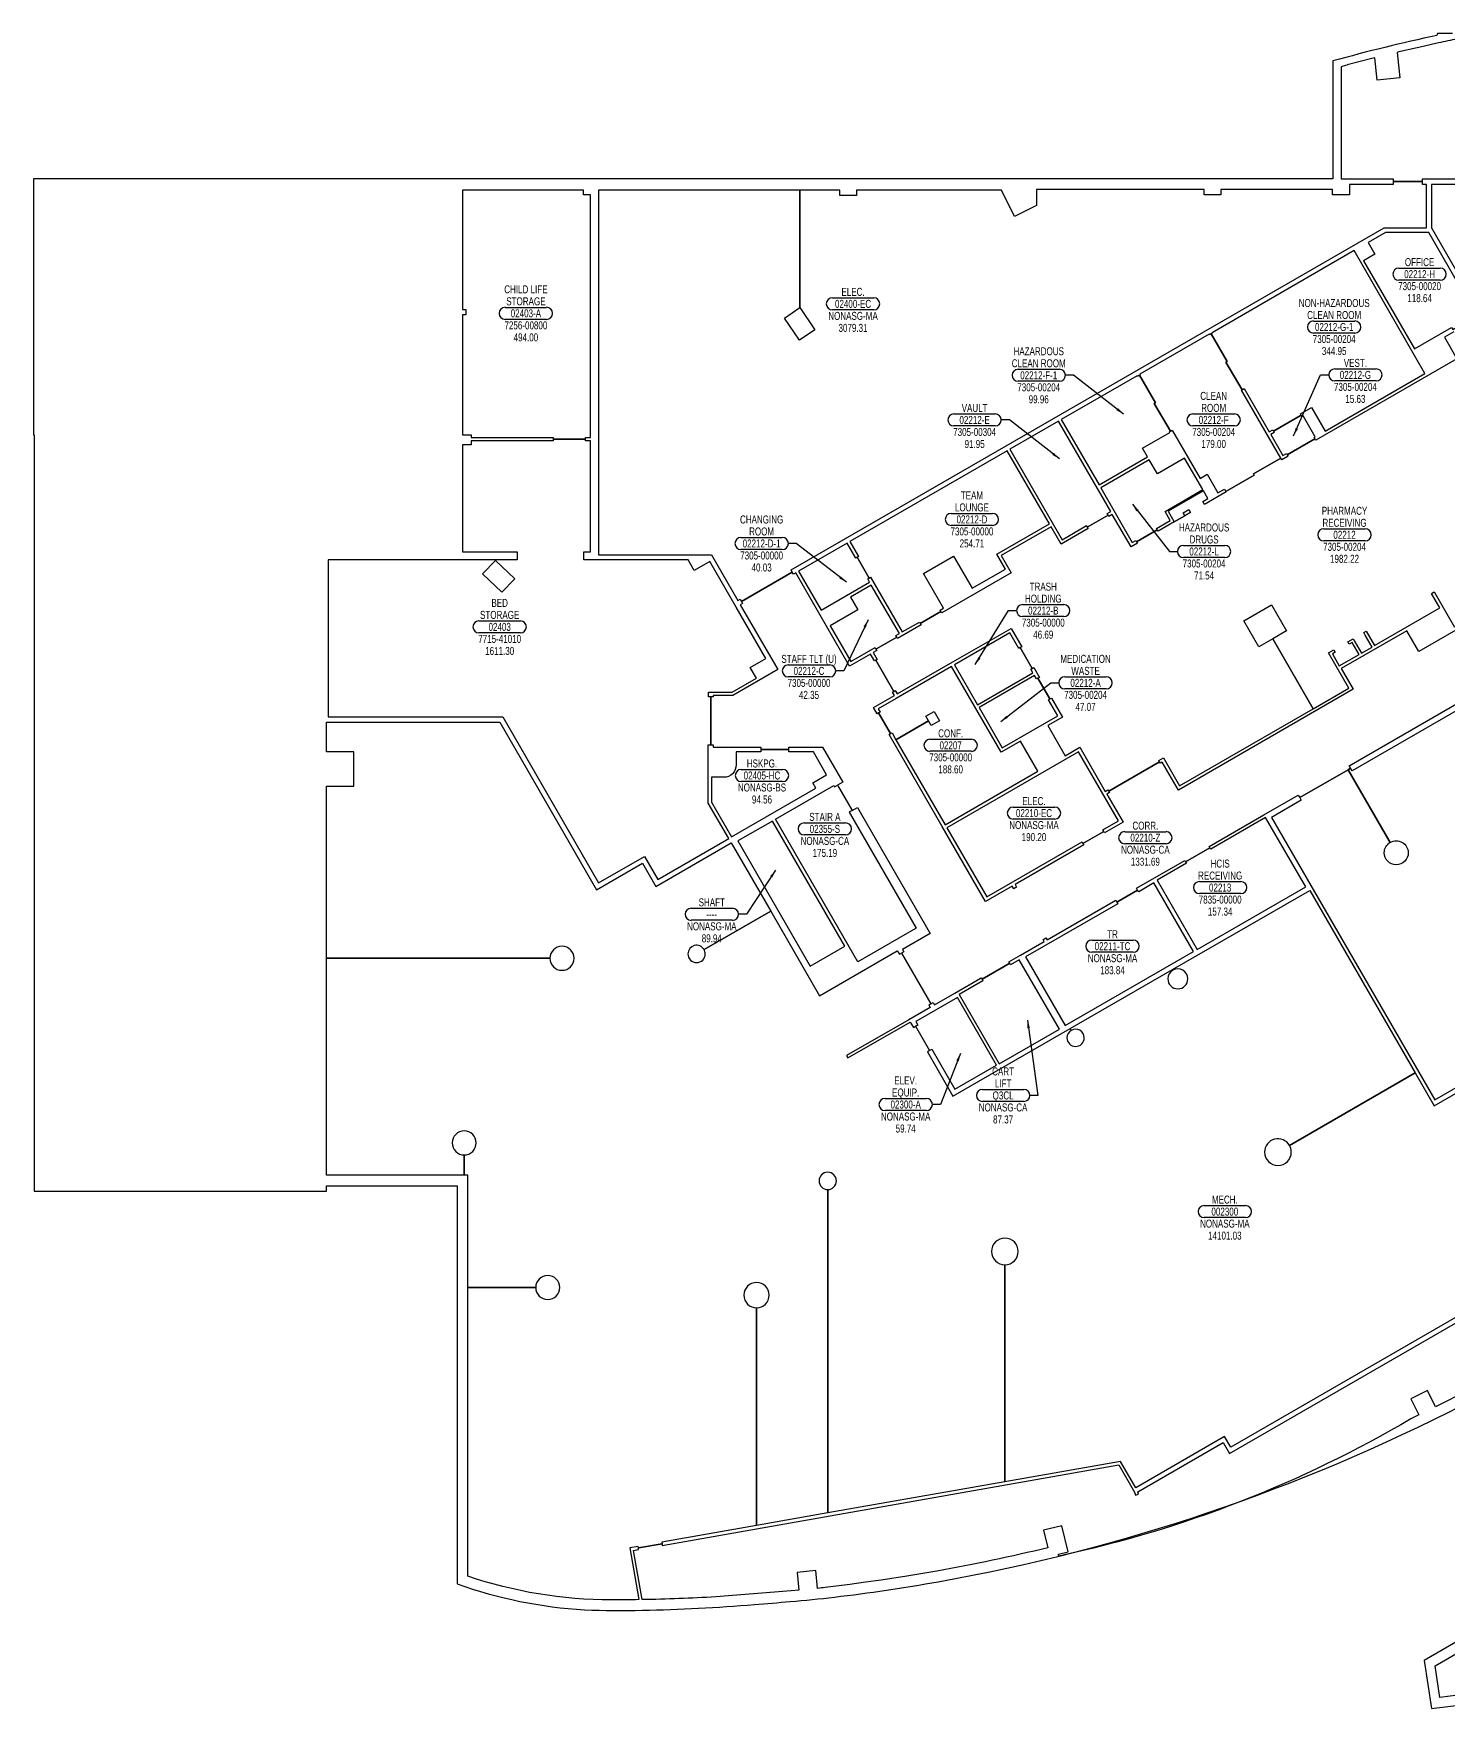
# Model space of a CAD drawing. Extents: x -1958 to 2492, y 4758 to 8997.
# Drawn here: x -1958 to 163, y 4758 to 7270 of the extents above; entities that cross this region are included whole.
import ezdxf
from ezdxf.enums import TextEntityAlignment as Align

# ---------------------------------------------------------------- set-up
doc = ezdxf.new("R2010")
doc.units = 0
doc.header["$LTSCALE"] = 48
doc.header["$MEASUREMENT"] = 0
doc.layers.get('0').update_dxf_attribs({"linetype": 'CONTINUOUS'})
for name, color, linetype in [('AREA', 3, 'CONTINUOUS'), ('AREA2', 1, 'CONTINUOUS'), ('COSTC', 6, 'CONTINUOUS'), ('PLINE', 3, 'CONTINUOUS'), ('PLINE2', 5, 'CONTINUOUS'), ('ROOMNA', 4, 'CONTINUOUS'), ('ROOMNO', 4, 'CONTINUOUS'), ('ROOMOV', 4, 'CONTINUOUS')]:
    doc.layers.add(name, color=color, linetype=linetype)
doc.dimstyles.get("Standard").update_dxf_attribs({"dimtxt": 0.18, "dimasz": 12, "dimexe": 0.18, "dimexo": 0.0625, "dimgap": 0.09, "dimtad": 0, "dimtih": 1, "dimtoh": 1, "dimdec": 4, "dimzin": 0, "dimtxsty": 'STANDARD', "dimcen": 0.09, "dimazin": 3, "dimtfac": 1, "dimtdec": 4, "dimtofl": 0, "dimtmove": 0, "dimatfit": 3, "dimtolj": 1, "dimtzin": 0})

# ---------------------------------------------------------------- blocks, each defined once
blk = doc.blocks.new('ROOM')
at = {"layer": 'ROOMOV'}
for p, q in [((-31, 9), (31, 9)), ((31, -9), (-31, -9))]:
    blk.add_line(p, q, dxfattribs=at)
for centre, start, end in [((-31, 0), 90, 270), ((31, 0), 270, 90)]:
    blk.add_arc(centre, 9.04, start, end, dxfattribs=at)
at = {"width": 0.75, "flags": 1}
for tag, p in [('FLTYPE', (-60, -48)), ('FLFIN', (-60, -36)), ('USER1', (60, -48)), ('ICRA', (60, -36)), ('FLCOND', (-60, -60)), ('WLFIN', (-60, -72)), ('SITE', (-24, -72)), ('UCODE', (24, -72)), ('USER2', (60, -60)), ('USER3', (60, -72)), ('WLCOND', (-60, -96)), ('WLTYPE', (-60, -84)), ('BLDG', (-24, -84)), ('FLR', (-24, -96)), ('UDESC', (24, -84)), ('FCODE', (24, -96)), ('USER4', (60, -84)), ('USER5', (60, -96)), ('CLTYPE', (-60, -120)), ('CLFIN', (-60, -108)), ('COSTCD', (-24, -108)), ('DEPTD', (-24, -120)), ('DIVISION', (24, -120)), ('FDESC', (24, -108)), ('USER6', (60, -108)), ('USER7', (60, -120)), ('CLCOND', (-60, -132)), ('CLHT', (-60, -144)), ('CHDATE', (-24, -144)), ('RDES', (-24, -132)), ('CONTACT', (24, -132)), ('OCCUP', (24, -144)), ('BLOCK', (60, -144)), ('USER8', (60, -132)), ('BASE', (-60, -156)), ('CBACK', (-24, -156)), ('PRCONTACT', (24, -156)), ('BLOCK2', (60, -156))]:
    blk.add_attdef(tag, text='', height=6, dxfattribs=at).set_placement(p, align=Align.MIDDLE_CENTER)
at = {"layer": 'AREA', "width": 0.75}
blk.add_attdef('AREA', text='', height=12, dxfattribs=at).set_placement((0, -36), align=Align.MIDDLE_CENTER)
at = {"layer": 'AREA2', "width": 0.75}
blk.add_attdef('AREA2', text='', height=12, dxfattribs=at).set_placement((0, -36), align=Align.MIDDLE_CENTER)
at = {"layer": 'COSTC', "width": 0.75}
blk.add_attdef('COSTC', text='', height=12, dxfattribs=at).set_placement((0, -18), align=Align.MIDDLE_CENTER)
at = {"layer": 'ROOMNA', "width": 0.75}
for tag, p in [('RMNAA', (0, 54)), ('RMNAB', (0, 36)), ('RMNAC', (0, 18))]:
    blk.add_attdef(tag, text='', height=12, dxfattribs=at).set_placement(p, align=Align.MIDDLE_CENTER)
at = {"layer": 'ROOMNO', "width": 0.75}
blk.add_attdef('RMNU', text='', height=12, dxfattribs=at).set_placement((0, 0), align=Align.MIDDLE_CENTER)

msp = doc.modelspace()

# ---------------------------------------------------------------- linework, layer by layer
at = {"layer": 'PLINE', "color": 1}
for points in [[(168.4, 7269.7), (145.9, 7269.7), (145.2, 7266.9, 0.014315), (-10.6, 7228.6), (-10.6, 7076.8), (-10.9, 7051.8), (-1957.4, 7051.8), (-1958.2, 7051.8), (-1958.2, 7051.8), (-1958.2, 7051.8), (-1958.2, 7051.8), (-1958.2, 7051.8), (-1958.2, 7026.4), (-1958.2, 7026.4), (-1958.2, 6667.8), (-1957.2, 6667.8), (-1957.2, 5533.5), (-1519.2, 5533.5), (-1519.2, 5541.5), (-1323.2, 5541.5), (-1323.2, 4945, 0.071594), (-1132.3, 4906, 0.014721), (-1045.6, 4905.2, 0.015716), (-877.6, 4913.9, -0.000725), (-824, 4918.3, 0.009819), (-757.9, 4925, 0.014013), (-602.1, 4948.1, 0.07495), (187.2, 5214.8)], [(338.6, 4952.7), (126.1, 4830), (137.1, 4758, 0.037309), (780.8, 4886.6)]]:
    msp.add_lwpolyline(points, format="xyb", dxfattribs=at)
at = {"layer": 'PLINE2', "color": 6}
for points in [[(175.7, 7261.5, 0.002562), (147.7, 7255.6), (147.7, 7255.6), (145.3, 7255.1), (118, 7248.9), (115.5, 7248.4), (88.3, 7242), (85.5, 7241.3), (89.6, 7203.3), (55.5, 7199.7), (52, 7233.2), (51.9, 7233.2), (49.5, 7232.6), (10.8, 7222.5), (10.8, 7222.4), (10.8, 7222.4), (8.4, 7221.8), (1.7, 7219.9), (1.7, 7207.6), (1.7, 7207.6), (1.7, 7205.1), (1.7, 7165.1), (1.7, 7162.6), (1.7, 7162.6), (1.7, 7122.6), (1.7, 7120.1), (1.7, 7120.1), (1.6, 7080.1), (1.6, 7077.6), (1.7, 7077.6), (1.7, 7052), (79.8, 7052), (79.8, 7047.8), (123.8, 7047.8), (123.8, 7052), (480.4, 7052)], [(355.1, 5449.3), (-163.6, 5149.8), (-173, 5166.1), (-306.3, 5089.1), (-329.1, 5128.6), (-502.3, 5098.1), (-502.3, 5423.4, 0.414214), (-482.3, 5443.4, 1), (-522.3, 5443.4, 0.414214), (-502.3, 5423.4), (-502.3, 5098.1), (-767.9, 5051.2), (-767.9, 5536.2, 0.414214), (-754.9, 5549.2, 1), (-780.9, 5549.2, 0.414214), (-767.9, 5536.2), (-767.9, 5051.2), (-874.5, 5032.4), (-874.5, 5358.8, 0.414214), (-855.5, 5377.8, 1), (-893.5, 5377.8, 0.414214), (-874.5, 5358.8), (-874.5, 5032.4), (-1016.6, 5007.4), (-1016.2, 5005), (-1051.6, 4998.7), (-1052.1, 5001.1), (-1064.6, 4998.9), (-1051, 4921.2, -0.003707), (-1092.2, 4920.8, -0.08211), (-1307.2, 4956.4), (-1307.2, 5389.2), (-1205.5, 5389.2, 1), (-1169.5, 5389.2, 1), (-1205.5, 5389.2), (-1307.2, 5389.2), (-1307.2, 5557.5), (-1312.7, 5557.5), (-1312.7, 5588.1, 0.414214), (-1294.7, 5606.1, 1), (-1330.7, 5606.1, 0.414214), (-1312.7, 5588.1), (-1312.7, 5557.5), (-1519.2, 5557.5), (-1519.2, 5882.9), (-1184.1, 5882.9, 1), (-1148.1, 5882.9, 1), (-1184.1, 5882.9), (-1519.2, 5882.9), (-1519.2, 6141.1), (-1478.1, 6141.1), (-1478.1, 6192.3), (-1519.2, 6192.3), (-1519.2, 6237.1), (-1259.4, 6237.1), (-1114.2, 5985.7), (-1045.4, 6025.4), (-1025.4, 5990.8), (-912.4, 6055.9), (-853.3, 5953.7), (-953.2, 5896, 0.767327), (-977.4, 5889.5, 1), (-951.4, 5889.5, 0.131652), (-953.2, 5896), (-853.3, 5953.7), (-780.2, 5826.9), (-663.6, 5894.3), (-660.5, 5888.9), (-657.2, 5890.8), (-613.2, 5814.6), (-616.5, 5812.7), (-614.5, 5809.2), (-646.3, 5790.8), (-739.6, 5737), (-737.6, 5733.5), (-644.3, 5787.4), (-639.5, 5779), (-636.2, 5781), (-615.2, 5744.6), (-618.5, 5742.7), (-580.1, 5676.1), (-404.4, 5777.5), (-402.9, 5774.9, 0.267949), (-409.4, 5763.7, 1), (-383.4, 5763.7, 0.57735), (-402.9, 5774.9), (-404.4, 5777.5), (-251.1, 5866), (-250.6, 5865.1, 0.267949), (-258.1, 5852.2, 1), (-228.1, 5852.2, 0.577351), (-250.6, 5865.1), (-251.1, 5866), (-45.3, 5984.8), (112.7, 5711.2), (-75.8, 5602.4, 0.767327), (-113.1, 5592.4, 1), (-73.1, 5592.4, 0.131652), (-75.8, 5602.4), (112.7, 5711.2), (141.2, 5661.7), (574.8, 5912.1)], [(192.6, 5235.5), (143.2, 5210.4), (131.3, 5234.7), (106.2, 5222.3), (118.1, 5198.1), (106.3, 5192.5, -0.080687), (-421.7, 4986.4, 0.064418), (-422.1, 4988.7), (-422.2, 4989.4, 0.16811), (-422.2, 4989.4), (-422.2, 4989.4), (-407.5, 4993.1), (-417.1, 5031.9), (-444.3, 5025.2), (-437.8, 4999, -0.015285), (-604.4, 4964), (-625.3, 4960.4), (-649.5, 4956.4), (-687.8, 4950.4), (-711.4, 4947.2), (-734.7, 4944), (-771.6, 4939.4, 0.998383), (-771.6, 4939.4, -0.001034), (-783.1, 4938.1), (-785.9, 4964.9), (-813.8, 4961.9), (-810.9, 4935.4), (-822.6, 4934.5), (-935.7, 4925.3, -0.009928), (-1046, 4921.2), (-1059, 4995), (-1051.2, 4996.3), (-1051.6, 4998.7), (-1016.2, 5005), (-1015.8, 5002.6), (-331.6, 5123.2), (-308.1, 5082.5), (-306.7, 5077.9), (-302, 5079.3), (-303.1, 5082.9), (-175, 5156.8), (-165.5, 5140.4), (352.4, 5439.2)], [(391.8, 4812.2, -0.013951), (149.7, 4774.7), (142.4, 4822.1), (359, 4947.2)]]:
    msp.add_lwpolyline(points, format="xyb", dxfattribs=at)
for points in [[(-1123.2, 7027.9), (-1133.8, 7027.9), (-1133.8, 7034.9), (-1315.1, 7034.9), (-1315.1, 6855.9), (-1310.1, 6855.9), (-1310.1, 6847.9), (-1315.1, 6847.9), (-1315.1, 6667.9), (-1302.1, 6667.9), (-1302.1, 6663.9), (-1179.1, 6663.9), (-1179.1, 6661.5), (-1131.1, 6661.5), (-1131.1, 6663.9), (-1123.2, 6663.9)], [(66.1, 6978.5), (129.8, 6978.5), (129.8, 7043.5), (123.8, 7043.5), (123.8, 7047.8), (79.8, 7047.8), (79.8, 7043.5), (14.2, 7043.5), (14.2, 7027.9), (-11.1, 7027.9), (-11.1, 7035.9), (-178.5, 7035.9), (-178.5, 7027.9), (-203.8, 7027.9), (-203.8, 7035.9), (-454.8, 7035.9), (-454.8, 7011.7), (-487.9, 6995.5), (-507.2, 7034.9), (-724.6, 7034.9), (-724.6, 7026.9), (-749.8, 7026.9), (-749.8, 7034.9), (-809.5, 7034.9), (-809.5, 6858.7), (-787.2, 6825.5), (-810.4, 6809.9), (-832.7, 6843.1), (-809.5, 6858.7), (-809.5, 7034.9), (-1111.2, 7034.9), (-1111.2, 7030.5), (-1111.2, 6487.8), (-942, 6487.8), (-902.5, 6419.3), (-899, 6421.3), (-897.2, 6418.1), (-821, 6462.1), (-822.8, 6465.3)], [(475.5, 7043.5), (250.7, 7043.5), (310.8, 6939.4), (306.6, 6937), (245.1, 7043.5), (137.1, 7043.5), (137.1, 6978.5), (238.1, 6803.6), (307.3, 6843.6), (309.2, 6840.5), (345.5, 6861.5), (343.7, 6864.6), (347.2, 6866.6), (328.2, 6899.5), (332.4, 6901.9), (351.4, 6869), (520, 6966.4)], [(132.9, 6971.3), (68.1, 6971.3), (42.2, 6956.3), (52.3, 6938.8), (35.3, 6929), (111.7, 6796.8), (167.1, 6828.8), (168.9, 6825.7), (200.1, 6843.7), (198.3, 6846.8), (203.1, 6849.6)], [(21, 6944.1), (-191.9, 6821.1), (-191.5, 6820.3), (-193, 6819.4), (-169.1, 6778.1), (-171, 6777), (-146.9, 6735.2), (-143.5, 6737.2), (-106.1, 6672.4), (-100.9, 6675.4), (-99.7, 6673.3), (-58.1, 6697.3), (-59.3, 6699.4), (-42.8, 6709), (-22.3, 6673.6), (127.3, 6760)], [(-171, 6777), (-169.1, 6778.1), (-193, 6819.4), (-195.7, 6817.9), (-196.2, 6818.7), (-300.1, 6758.7), (-299.6, 6757.9), (-300.4, 6757.4), (-276.5, 6716.1), (-278.4, 6715), (-254.3, 6673.2), (-251.6, 6674.7), (-251.1, 6673.8), (-209.9, 6602.5), (-199.3, 6608.7), (-183.2, 6580.7), (-173, 6586.6), (-171, 6583.1), (-128.8, 6607.5), (-129.9, 6609.5), (-89, 6633.1), (-147.7, 6734.7), (-146.9, 6735.2)], [(-278.4, 6715), (-276.5, 6716.1), (-300.4, 6757.4), (-303.8, 6755.4), (-304.3, 6756.3), (-417.8, 6690.8), (-361.1, 6592.7), (-288.4, 6634.7), (-288.5, 6634.8), (-296, 6647.9), (-255.3, 6671.4), (-255.8, 6672.3), (-254.3, 6673.2)], [(-422, 6688.3), (-494.7, 6646.3), (-416.4, 6510.7), (-380.1, 6531.7), (-378.8, 6529.6), (-347.7, 6547.6), (-348.9, 6549.7), (-343.7, 6552.7)], [(-55.1, 6696.2), (-56.9, 6695.2), (-58.1, 6697.3), (-99.7, 6673.3), (-98.5, 6671.2), (-103.6, 6668.2), (-85.6, 6637), (-80.5, 6640), (-79.2, 6637.9), (-37.7, 6661.9), (-38.9, 6664), (-37.1, 6665)], [(-884, 6319), (-860.7, 6332.4), (-905.1, 6409.4), (-944.7, 6477.9), (-968, 6464.5), (-977.2, 6480.5), (-1111.2, 6480.5), (-1111.2, 6480.5), (-1133.2, 6480.5), (-1133.2, 6492.5), (-1123.2, 6492.5), (-1123.2, 6659), (-1131.1, 6659), (-1131.1, 6661.5), (-1179.1, 6661.5), (-1179.1, 6659), (-1302.1, 6659), (-1302.1, 6653), (-1315.1, 6653), (-1315.1, 6492.5), (-1233.2, 6492.5), (-1233.2, 6480.5), (-1265.8, 6480.5), (-1265.8, 6479.7), (-1237, 6452), (-1256.4, 6431.8), (-1285.2, 6459.5), (-1265.8, 6479.7), (-1265.8, 6480.5), (-1516.6, 6480.5), (-1516.6, 6244.8), (-1255, 6244.8), (-1111.4, 5996.1), (-1042.6, 6035.8), (-1022.6, 6001.2), (-916.2, 6062.6), (-946.8, 6115.6), (-946.8, 6202.9), (-942.9, 6202.9), (-942.9, 6274.9), (-946.6, 6274.9), (-946.6, 6281.8), (-911.3, 6281.8), (-874.7, 6302.9)], [(-499, 6643.9), (-734.5, 6507.9), (-721.6, 6485.5), (-723.7, 6484.3), (-705.7, 6453.1), (-703.6, 6454.3), (-656.2, 6372.3), (-630.5, 6387.2), (-629.2, 6385.1), (-598.1, 6403.1), (-599.3, 6405.2), (-594.1, 6408.2), (-624.1, 6460.1), (-579.1, 6486.1), (-551.3, 6437.9), (-501.5, 6466.6), (-514.4, 6488.8), (-435.7, 6534.3)], [(-205.8, 6585.7), (-233, 6632.8), (-273.8, 6609.3), (-286, 6630.5), (-358.7, 6588.5), (-311.5, 6506.7), (-306.3, 6509.7), (-305.1, 6507.6), (-273.9, 6525.6), (-275.1, 6527.7), (-254.5, 6539.6), (-262.3, 6553)], [(-723.7, 6484.3), (-725.8, 6483.1), (-738.8, 6505.4), (-811.5, 6463.4), (-777.7, 6404.9), (-705, 6446.9), (-707.8, 6451.9), (-705.7, 6453.1)], [(-660.5, 6369.8), (-702.5, 6442.7), (-733.7, 6424.7), (-722.7, 6405.6), (-764.3, 6381.6), (-733.2, 6327.8), (-696.8, 6348.8), (-695.6, 6346.7), (-664.4, 6364.7), (-665.7, 6366.8)], [(-479.2, 6348.8), (-481.3, 6347.6), (-494.9, 6371), (-578, 6323), (-543.5, 6263.2), (-460.3, 6311.2), (-463.3, 6316.4), (-461.2, 6317.6)], [(-452.8, 6163.4), (-478.9, 6208.7), (-508, 6191.9), (-582.2, 6320.6), (-665.4, 6272.6), (-692.3, 6257), (-689.5, 6252.2), (-691.6, 6250.9), (-673.6, 6219.8), (-671.5, 6221), (-665.6, 6210.7), (-616.6, 6239), (-620.6, 6246), (-608.5, 6253), (-600.5, 6239.1), (-612.6, 6232.1), (-616.6, 6239), (-665.6, 6210.7), (-591.9, 6083)], [(-436.9, 6270.6), (-434.8, 6271.8), (-452.8, 6303), (-454.9, 6301.8), (-457.9, 6307), (-541, 6259), (-506.2, 6198.6), (-423, 6246.6)], [(-392.1, 6192.7), (-589.3, 6078.8), (-529.4, 5975), (-386.6, 6057.4), (-385.3, 6055.3), (-354.1, 6073.3), (-355.4, 6075.4), (-332.1, 6088.9)], [(-846.3, 6091.4), (-758.6, 6142), (-757.6, 6140.3), (-753.2, 6142.8), (-731.3, 6104.6), (-735.2, 6102.4), (-735.6, 6102.2), (-635.1, 5928.1), (-722.8, 5877.5)], [(-850.8, 6088.8), (-902.5, 6058.9), (-794.2, 5871.2), (-742.4, 5901.1)], [(-51.5, 5990.1), (-111.5, 6094), (-193.9, 6046.4), (-195.2, 6048.5), (-231.5, 6027.5), (-230.3, 6025.4), (-274.3, 6000), (-214.3, 5896.1)], [(-219.6, 5893), (-279, 5995.9), (-301.8, 5982.7), (-303.4, 5985.3), (-334.5, 5967.3), (-333, 5964.7), (-471.2, 5884.9), (-411.9, 5782)], [(-480.7, 5880.8), (-493.7, 5873.3), (-495, 5875.4), (-536.5, 5851.4), (-535.3, 5849.3), (-570.7, 5828.9), (-510.7, 5724.9), (-420.7, 5776.9)], [(-573.5, 5824.1), (-635.9, 5788.1), (-632.9, 5782.9), (-636.2, 5781), (-615.2, 5744.6), (-611.9, 5746.5), (-577.3, 5686.5), (-514.9, 5722.5)]]:
    msp.add_lwpolyline(points, close=True, dxfattribs=at)
for points in [[(170.7, 6822.5), (156.6, 6814.4), (175.2, 6782), (-36.4, 6659.8), (-37.7, 6661.9), (-79.2, 6637.9), (-78, 6635.8), (-87.4, 6630.4), (-89, 6633.1), (-129.9, 6609.5), (-128.8, 6607.5), (-171, 6583.1), (-170.6, 6582.4), (-203.4, 6563.5), (-205.8, 6567.7), (-198, 6572.2), (-204.7, 6583.7), (-257.5, 6553.2), (-248.4, 6537.5), (-232.6, 6546.6), (-235, 6550.8), (-226.6, 6555.7), (-224.2, 6551.5), (-232.6, 6546.6), (-248.4, 6537.5), (-272.7, 6523.4), (-273.9, 6525.6), (-305.1, 6507.6), (-303.8, 6505.4), (-313.3, 6500), (-341.3, 6548.5), (-346.5, 6545.5), (-347.7, 6547.6), (-378.8, 6529.6), (-377.6, 6527.5), (-418.2, 6504.1), (-433.2, 6530.1), (-507.7, 6487.1), (-492.7, 6461.1), (-596.8, 6400.9), (-598.1, 6403.1), (-629.2, 6385.1), (-628, 6382.9), (-663.2, 6362.6), (-664.4, 6364.7), (-695.6, 6346.7), (-694.4, 6344.6), (-699.6, 6341.6), (-693.6, 6331.2), (-695.7, 6330), (-668.7, 6283.2), (-666.6, 6284.5), (-663.6, 6279.3), (-580.5, 6327.3), (-493.1, 6377.7), (-477.1, 6350), (-479.2, 6348.8), (-461.2, 6317.6), (-459.1, 6318.8), (-450.7, 6304.2), (-452.8, 6303), (-434.8, 6271.8), (-432.7, 6273), (-416.2, 6244.6), (-438.2, 6231.8), (-412.2, 6186.8), (-390.2, 6199.6), (-352, 6133.3), (-347.9, 6135.6), (-346.7, 6133.5), (-270.5, 6177.5), (-271.7, 6179.6), (-264.6, 6183.7), (-240.4, 6141.7), (-40.4, 6257.1), (-100.9, 6361.9), (-121.7, 6349.9), (-144.3, 6389.1), (-102.8, 6413.1), (-80.1, 6373.9), (-100.9, 6361.9), (-40.4, 6257.1), (13.2, 6288.1), (-17.3, 6341), (-9.2, 6345.6), (-7.1, 6341.9), (-11.4, 6339.4), (-1.1, 6321.4), (28.4, 6338.4), (18, 6356.4), (13.7, 6353.9), (11.5, 6357.6), (19.6, 6362.2), (21.7, 6358.5), (21.7, 6358.5), (32.1, 6340.6), (47.9, 6349.7), (37.5, 6367.6), (35.4, 6371.3), (39, 6373.5), (51.5, 6351.8), (149.5, 6408.4), (137, 6430), (141.2, 6432.5), (171.7, 6379.6)], [(280.8, 6437), (117.9, 6342.9), (99.9, 6374.1), (1.9, 6317.5), (19.9, 6286.3), (-242.1, 6135), (-266.4, 6177.1), (-269.3, 6175.4), (-270.5, 6177.5), (-346.7, 6133.5), (-345.5, 6131.4), (-349.5, 6129.1), (-325.3, 6087), (-352.9, 6071.1), (-354.1, 6073.3), (-385.3, 6055.3), (-384.1, 6053.1), (-487.1, 5993.6), (-484.9, 5989.7), (-487, 5988.5), (-489.1, 5987.3), (-491.3, 5991.2), (-531.2, 5968.2), (-596.1, 6080.6), (-675.7, 6218.5), (-673.6, 6219.8), (-691.6, 6250.9), (-693.7, 6249.7), (-699, 6258.8), (-667.8, 6276.8), (-670.8, 6282), (-668.7, 6283.2), (-695.7, 6330), (-697.8, 6328.8), (-703.8, 6339.2), (-735, 6321.2), (-815.7, 6461), (-819.2, 6459), (-821, 6462.1), (-897.2, 6418.1), (-895.4, 6415), (-898.9, 6413), (-842.7, 6315.8), (-910, 6276.9), (-939.3, 6276.9), (-939.3, 6274.9), (-942.9, 6274.9), (-942.9, 6202.9), (-939.6, 6202.9), (-939.6, 6199.6), (-868.3, 6199.6), (-868.3, 6196), (-826.3, 6196), (-826.3, 6199.6), (-775.7, 6199.6), (-745.4, 6147.3), (-748.9, 6145.3), (-748.9, 6145.3), (-753.2, 6142.8), (-731.2, 6104.7), (-726.9, 6107.2), (-723.4, 6109.2), (-717.4, 6098.8), (-614.3, 5920.2), (-655.9, 5896.2), (-653.9, 5892.7), (-657.2, 5890.8), (-613.2, 5814.6), (-609.9, 5816.5), (-607.9, 5813), (-577.4, 5830.7), (-537.7, 5853.5), (-536.5, 5851.4), (-495, 5875.4), (-496.2, 5877.5), (-479, 5887.5), (-443.3, 5908), (-445.1, 5911.1), (-443, 5912.3), (-443, 5912.3), (-440.9, 5913.5), (-439.1, 5910.5), (-336.1, 5970), (-334.5, 5967.3), (-303.4, 5985.3), (-304.9, 5988), (-232.7, 6029.6), (-231.5, 6027.5), (-195.2, 6048.5), (-196.4, 6050.6), (-114, 6098.2), (-62.6, 6127.8), (-60.4, 6123.9), (12.3, 6165.8), (15.9, 6167.9), (13.6, 6171.8), (232.5, 6298.2)]]:
    msp.add_lwpolyline(points, dxfattribs=at)
for points in [[(392.9, 6133), (339.9, 6102.4), (232.8, 6287.9), (18.1, 6163.9), (15.9, 6167.9), (12.3, 6165.8), (75.2, 6056.7, -0.57735), (102.2, 6041.2, -1), (66.2, 6041.2, -0.267949), (75.2, 6056.7), (12.3, 6165.8), (-60.4, 6123.9), (-58.1, 6119.9), (-102.8, 6094.1), (141.8, 5670.5), (259.1, 5738.2), (244.2, 5764, -0.57735), (214.2, 5781.4, -1), (254.2, 5781.4, -0.267949), (244.2, 5764), (259.1, 5738.2), (530.4, 5894.8)], [(-789.4, 6192.4), (-826.3, 6192.4), (-826.3, 6196), (-868.3, 6196), (-868.3, 6192.4), (-905.2, 6192.4), (-905.2, 6173, -0.428572), (-923.5, 6154.4), (-941.9, 6154.4), (-941.9, 6116.9), (-912, 6065), (-785.7, 6137.9), (-790.3, 6145.9), (-769.5, 6157.9)]]:
    msp.add_lwpolyline(points, format="xyb", close=True, dxfattribs=at)

# ---------------------------------------------------------------- block references
at = {"layer": 'ROOMNO'}
ref = msp.add_blockref('ROOM', (119.2, 6908.9), dxfattribs=at)
ref.add_attrib('RMNU', '02212-H', dxfattribs={"height": 12, "width": 0.75}).set_placement((119.2, 6908.9), align=Align.MIDDLE_CENTER)
ref.add_attrib('RMNAC', 'OFFICE', dxfattribs={"layer": 'ROOMNA', "height": 12, "width": 0.75}).set_placement((119.2, 6926.9), align=Align.MIDDLE_CENTER)
ref.add_attrib('COSTC', '7305-00020', dxfattribs={"layer": 'COSTC', "height": 12, "width": 0.75}).set_placement((119.2, 6890.9), align=Align.MIDDLE_CENTER)
ref.add_attrib('AREA2', '118.64', dxfattribs={"layer": 'AREA2', "height": 12, "width": 0.75}).set_placement((119.2, 6872.9), align=Align.MIDDLE_CENTER)
ref = msp.add_blockref('ROOM', (-1220.2, 6850.1), dxfattribs=at)
ref.add_attrib('RMNU', '02403-A', dxfattribs={"height": 12, "width": 0.75}).set_placement((-1220.2, 6850.1), align=Align.MIDDLE_CENTER)
ref.add_attrib('RMNAB', 'CHILD LIFE', dxfattribs={"layer": 'ROOMNA', "height": 12, "width": 0.75}).set_placement((-1220.2, 6886.1), align=Align.MIDDLE_CENTER)
ref.add_attrib('RMNAC', 'STORAGE', dxfattribs={"layer": 'ROOMNA', "height": 12, "width": 0.75}).set_placement((-1220.2, 6868.1), align=Align.MIDDLE_CENTER)
ref.add_attrib('COSTC', '7256-00800', dxfattribs={"layer": 'COSTC', "height": 12, "width": 0.75}).set_placement((-1220.2, 6832.1), align=Align.MIDDLE_CENTER)
ref.add_attrib('AREA2', '494.00', dxfattribs={"layer": 'AREA2', "height": 12, "width": 0.75}).set_placement((-1220.2, 6814.1), align=Align.MIDDLE_CENTER)
ref = msp.add_blockref('ROOM', (-729.9, 6864.3), dxfattribs=at)
ref.add_attrib('RMNU', '02400-EC', dxfattribs={"height": 12, "width": 0.75}).set_placement((-729.9, 6864.3), align=Align.MIDDLE_CENTER)
ref.add_attrib('RMNAC', 'ELEC.', dxfattribs={"layer": 'ROOMNA', "height": 12, "width": 0.75}).set_placement((-729.9, 6882.3), align=Align.MIDDLE_CENTER)
ref.add_attrib('COSTC', 'NONASG-MA', dxfattribs={"layer": 'COSTC', "height": 12, "width": 0.75}).set_placement((-729.9, 6846.3), align=Align.MIDDLE_CENTER)
ref.add_attrib('AREA2', '3079.31', dxfattribs={"layer": 'AREA2', "height": 12, "width": 0.75}).set_placement((-729.9, 6828.3), align=Align.MIDDLE_CENTER)
ref = msp.add_blockref('ROOM', (-8.8, 6829.6), dxfattribs=at)
ref.add_attrib('RMNU', '02212-G-1', dxfattribs={"height": 12, "width": 0.75}).set_placement((-8.8, 6829.6), align=Align.MIDDLE_CENTER)
ref.add_attrib('RMNAB', 'NON-HAZARDOUS', dxfattribs={"layer": 'ROOMNA', "height": 12, "width": 0.75}).set_placement((-8.8, 6865.6), align=Align.MIDDLE_CENTER)
ref.add_attrib('RMNAC', 'CLEAN ROOM', dxfattribs={"layer": 'ROOMNA', "height": 12, "width": 0.75}).set_placement((-8.8, 6847.6), align=Align.MIDDLE_CENTER)
ref.add_attrib('COSTC', '7305-00204', dxfattribs={"layer": 'COSTC', "height": 12, "width": 0.75}).set_placement((-8.8, 6811.6), align=Align.MIDDLE_CENTER)
ref.add_attrib('AREA2', '344.95', dxfattribs={"layer": 'AREA2', "height": 12, "width": 0.75}).set_placement((-8.8, 6793.6), align=Align.MIDDLE_CENTER)
ref = msp.add_blockref('ROOM', (-451.6, 6757.2), dxfattribs=at)
ref.add_attrib('RMNU', '02212-F-1', dxfattribs={"height": 12, "width": 0.75}).set_placement((-451.6, 6757.2), align=Align.MIDDLE_CENTER)
ref.add_attrib('RMNAB', 'HAZARDOUS', dxfattribs={"layer": 'ROOMNA', "height": 12, "width": 0.75}).set_placement((-451.6, 6793.2), align=Align.MIDDLE_CENTER)
ref.add_attrib('RMNAC', 'CLEAN ROOM', dxfattribs={"layer": 'ROOMNA', "height": 12, "width": 0.75}).set_placement((-451.6, 6775.2), align=Align.MIDDLE_CENTER)
ref.add_attrib('COSTC', '7305-00204', dxfattribs={"layer": 'COSTC', "height": 12, "width": 0.75}).set_placement((-451.6, 6739.2), align=Align.MIDDLE_CENTER)
ref.add_attrib('AREA2', '99.96', dxfattribs={"layer": 'AREA2', "height": 12, "width": 0.75}).set_placement((-451.6, 6721.2), align=Align.MIDDLE_CENTER)
ref = msp.add_blockref('ROOM', (23, 6757.8), dxfattribs=at)
ref.add_attrib('RMNU', '02212-G', dxfattribs={"height": 12, "width": 0.75}).set_placement((23, 6757.8), align=Align.MIDDLE_CENTER)
ref.add_attrib('RMNAC', 'VEST.', dxfattribs={"layer": 'ROOMNA', "height": 12, "width": 0.75}).set_placement((23, 6775.8), align=Align.MIDDLE_CENTER)
ref.add_attrib('COSTC', '7305-00204', dxfattribs={"layer": 'COSTC', "height": 12, "width": 0.75}).set_placement((23, 6739.8), align=Align.MIDDLE_CENTER)
ref.add_attrib('AREA2', '15.63', dxfattribs={"layer": 'AREA2', "height": 12, "width": 0.75}).set_placement((23, 6721.8), align=Align.MIDDLE_CENTER)
ref = msp.add_blockref('ROOM', (-189.4, 6690.3), dxfattribs=at)
ref.add_attrib('RMNU', '02212-F', dxfattribs={"height": 12, "width": 0.75}).set_placement((-189.4, 6690.3), align=Align.MIDDLE_CENTER)
ref.add_attrib('RMNAB', 'CLEAN', dxfattribs={"layer": 'ROOMNA', "height": 12, "width": 0.75}).set_placement((-189.4, 6726.3), align=Align.MIDDLE_CENTER)
ref.add_attrib('RMNAC', 'ROOM', dxfattribs={"layer": 'ROOMNA', "height": 12, "width": 0.75}).set_placement((-189.4, 6708.3), align=Align.MIDDLE_CENTER)
ref.add_attrib('COSTC', '7305-00204', dxfattribs={"layer": 'COSTC', "height": 12, "width": 0.75}).set_placement((-189.4, 6672.3), align=Align.MIDDLE_CENTER)
ref.add_attrib('AREA2', '179.00', dxfattribs={"layer": 'AREA2', "height": 12, "width": 0.75}).set_placement((-189.4, 6654.3), align=Align.MIDDLE_CENTER)
ref = msp.add_blockref('ROOM', (-547.7, 6690.2), dxfattribs=at)
ref.add_attrib('RMNU', '02212-E', dxfattribs={"height": 12, "width": 0.75}).set_placement((-547.7, 6690.2), align=Align.MIDDLE_CENTER)
ref.add_attrib('RMNAC', 'VAULT', dxfattribs={"layer": 'ROOMNA', "height": 12, "width": 0.75}).set_placement((-547.7, 6708.2), align=Align.MIDDLE_CENTER)
ref.add_attrib('COSTC', '7305-00304', dxfattribs={"layer": 'COSTC', "height": 12, "width": 0.75}).set_placement((-547.7, 6672.2), align=Align.MIDDLE_CENTER)
ref.add_attrib('AREA2', '91.95', dxfattribs={"layer": 'AREA2', "height": 12, "width": 0.75}).set_placement((-547.7, 6654.2), align=Align.MIDDLE_CENTER)
ref = msp.add_blockref('ROOM', (-551.7, 6541.1), dxfattribs=at)
ref.add_attrib('RMNU', '02212-D', dxfattribs={"height": 12, "width": 0.75}).set_placement((-551.7, 6541.1), align=Align.MIDDLE_CENTER)
ref.add_attrib('RMNAB', 'TEAM', dxfattribs={"layer": 'ROOMNA', "height": 12, "width": 0.75}).set_placement((-551.7, 6577.1), align=Align.MIDDLE_CENTER)
ref.add_attrib('RMNAC', 'LOUNGE', dxfattribs={"layer": 'ROOMNA', "height": 12, "width": 0.75}).set_placement((-551.7, 6559.1), align=Align.MIDDLE_CENTER)
ref.add_attrib('COSTC', '7305-00000', dxfattribs={"layer": 'COSTC', "height": 12, "width": 0.75}).set_placement((-551.7, 6523.1), align=Align.MIDDLE_CENTER)
ref.add_attrib('AREA2', '254.71', dxfattribs={"layer": 'AREA2', "height": 12, "width": 0.75}).set_placement((-551.7, 6505.1), align=Align.MIDDLE_CENTER)
ref = msp.add_blockref('ROOM', (6.7, 6518), dxfattribs=at)
ref.add_attrib('RMNU', '02212', dxfattribs={"height": 12, "width": 0.75}).set_placement((6.7, 6518), align=Align.MIDDLE_CENTER)
ref.add_attrib('RMNAB', 'PHARMACY', dxfattribs={"layer": 'ROOMNA', "height": 12, "width": 0.75}).set_placement((6.7, 6554), align=Align.MIDDLE_CENTER)
ref.add_attrib('RMNAC', 'RECEIVING', dxfattribs={"layer": 'ROOMNA', "height": 12, "width": 0.75}).set_placement((6.7, 6536), align=Align.MIDDLE_CENTER)
ref.add_attrib('COSTC', '7305-00204', dxfattribs={"layer": 'COSTC', "height": 12, "width": 0.75}).set_placement((6.7, 6500), align=Align.MIDDLE_CENTER)
ref.add_attrib('AREA2', '1982.22', dxfattribs={"layer": 'AREA2', "height": 12, "width": 0.75}).set_placement((6.7, 6482), align=Align.MIDDLE_CENTER)
ref = msp.add_blockref('ROOM', (-866.9, 6505), dxfattribs=at)
ref.add_attrib('RMNU', '02212-D-1', dxfattribs={"height": 12, "width": 0.75}).set_placement((-866.9, 6505), align=Align.MIDDLE_CENTER)
ref.add_attrib('RMNAB', 'CHANGING', dxfattribs={"layer": 'ROOMNA', "height": 12, "width": 0.75}).set_placement((-866.9, 6541), align=Align.MIDDLE_CENTER)
ref.add_attrib('RMNAC', 'ROOM', dxfattribs={"layer": 'ROOMNA', "height": 12, "width": 0.75}).set_placement((-866.9, 6523), align=Align.MIDDLE_CENTER)
ref.add_attrib('COSTC', '7305-00000', dxfattribs={"layer": 'COSTC', "height": 12, "width": 0.75}).set_placement((-866.9, 6487), align=Align.MIDDLE_CENTER)
ref.add_attrib('AREA2', '40.03', dxfattribs={"layer": 'AREA2', "height": 12, "width": 0.75}).set_placement((-866.9, 6469), align=Align.MIDDLE_CENTER)
ref = msp.add_blockref('ROOM', (-203.8, 6493), dxfattribs=at)
ref.add_attrib('RMNU', '02212-L', dxfattribs={"height": 12, "width": 0.75}).set_placement((-203.8, 6493), align=Align.MIDDLE_CENTER)
ref.add_attrib('RMNAB', 'HAZARDOUS', dxfattribs={"layer": 'ROOMNA', "height": 12, "width": 0.75}).set_placement((-203.8, 6529), align=Align.MIDDLE_CENTER)
ref.add_attrib('RMNAC', 'DRUGS', dxfattribs={"layer": 'ROOMNA', "height": 12, "width": 0.75}).set_placement((-203.8, 6511), align=Align.MIDDLE_CENTER)
ref.add_attrib('COSTC', '7305-00204', dxfattribs={"layer": 'COSTC', "height": 12, "width": 0.75}).set_placement((-203.8, 6475), align=Align.MIDDLE_CENTER)
ref.add_attrib('AREA2', '71.54', dxfattribs={"layer": 'AREA2', "height": 12, "width": 0.75}).set_placement((-203.8, 6457), align=Align.MIDDLE_CENTER)
ref = msp.add_blockref('ROOM', (-444.8, 6404.3), dxfattribs=at)
ref.add_attrib('RMNU', '02212-B', dxfattribs={"height": 12, "width": 0.75}).set_placement((-444.8, 6404.3), align=Align.MIDDLE_CENTER)
ref.add_attrib('RMNAB', 'TRASH', dxfattribs={"layer": 'ROOMNA', "height": 12, "width": 0.75}).set_placement((-444.8, 6440.3), align=Align.MIDDLE_CENTER)
ref.add_attrib('RMNAC', 'HOLDING', dxfattribs={"layer": 'ROOMNA', "height": 12, "width": 0.75}).set_placement((-444.8, 6422.3), align=Align.MIDDLE_CENTER)
ref.add_attrib('COSTC', '7305-00000', dxfattribs={"layer": 'COSTC', "height": 12, "width": 0.75}).set_placement((-444.8, 6386.3), align=Align.MIDDLE_CENTER)
ref.add_attrib('AREA2', '46.69', dxfattribs={"layer": 'AREA2', "height": 12, "width": 0.75}).set_placement((-444.8, 6368.3), align=Align.MIDDLE_CENTER)
ref = msp.add_blockref('ROOM', (-1259.5, 6379.9), dxfattribs=at)
ref.add_attrib('RMNU', '02403', dxfattribs={"height": 12, "width": 0.75}).set_placement((-1259.5, 6379.9), align=Align.MIDDLE_CENTER)
ref.add_attrib('RMNAB', 'BED', dxfattribs={"layer": 'ROOMNA', "height": 12, "width": 0.75}).set_placement((-1259.5, 6415.9), align=Align.MIDDLE_CENTER)
ref.add_attrib('RMNAC', 'STORAGE', dxfattribs={"layer": 'ROOMNA', "height": 12, "width": 0.75}).set_placement((-1259.5, 6397.9), align=Align.MIDDLE_CENTER)
ref.add_attrib('COSTC', '7715-41010', dxfattribs={"layer": 'COSTC', "height": 12, "width": 0.75}).set_placement((-1259.5, 6361.9), align=Align.MIDDLE_CENTER)
ref.add_attrib('AREA2', '1611.30', dxfattribs={"layer": 'AREA2', "height": 12, "width": 0.75}).set_placement((-1259.5, 6343.9), align=Align.MIDDLE_CENTER)
ref = msp.add_blockref('ROOM', (-795.9, 6313.9), dxfattribs=at)
ref.add_attrib('RMNU', '02212-C', dxfattribs={"height": 12, "width": 0.75}).set_placement((-795.9, 6313.9), align=Align.MIDDLE_CENTER)
ref.add_attrib('RMNAC', 'STAFF TLT (U)', dxfattribs={"layer": 'ROOMNA', "height": 12, "width": 0.75}).set_placement((-795.9, 6331.9), align=Align.MIDDLE_CENTER)
ref.add_attrib('COSTC', '7305-00000', dxfattribs={"layer": 'COSTC', "height": 12, "width": 0.75}).set_placement((-795.9, 6295.9), align=Align.MIDDLE_CENTER)
ref.add_attrib('AREA2', '42.35', dxfattribs={"layer": 'AREA2', "height": 12, "width": 0.75}).set_placement((-795.9, 6277.9), align=Align.MIDDLE_CENTER)
ref = msp.add_blockref('ROOM', (-381.4, 6296), dxfattribs=at)
ref.add_attrib('RMNU', '02212-A', dxfattribs={"height": 12, "width": 0.75}).set_placement((-381.4, 6296), align=Align.MIDDLE_CENTER)
ref.add_attrib('RMNAB', 'MEDICATION', dxfattribs={"layer": 'ROOMNA', "height": 12, "width": 0.75}).set_placement((-381.4, 6332), align=Align.MIDDLE_CENTER)
ref.add_attrib('RMNAC', 'WASTE', dxfattribs={"layer": 'ROOMNA', "height": 12, "width": 0.75}).set_placement((-381.4, 6314), align=Align.MIDDLE_CENTER)
ref.add_attrib('COSTC', '7305-00204', dxfattribs={"layer": 'COSTC', "height": 12, "width": 0.75}).set_placement((-381.4, 6278), align=Align.MIDDLE_CENTER)
ref.add_attrib('AREA2', '47.07', dxfattribs={"layer": 'AREA2', "height": 12, "width": 0.75}).set_placement((-381.4, 6260), align=Align.MIDDLE_CENTER)
ref = msp.add_blockref('ROOM', (-583.6, 6202.3), dxfattribs=at)
ref.add_attrib('RMNU', '02207', dxfattribs={"height": 12, "width": 0.75}).set_placement((-583.6, 6202.3), align=Align.MIDDLE_CENTER)
ref.add_attrib('RMNAC', 'CONF.', dxfattribs={"layer": 'ROOMNA', "height": 12, "width": 0.75}).set_placement((-583.6, 6220.3), align=Align.MIDDLE_CENTER)
ref.add_attrib('COSTC', '7305-00000', dxfattribs={"layer": 'COSTC', "height": 12, "width": 0.75}).set_placement((-583.6, 6184.3), align=Align.MIDDLE_CENTER)
ref.add_attrib('AREA2', '188.60', dxfattribs={"layer": 'AREA2', "height": 12, "width": 0.75}).set_placement((-583.6, 6166.3), align=Align.MIDDLE_CENTER)
ref = msp.add_blockref('ROOM', (-866.4, 6157.1), dxfattribs=at)
ref.add_attrib('RMNU', '02405-HC', dxfattribs={"height": 12, "width": 0.75}).set_placement((-866.4, 6157.1), align=Align.MIDDLE_CENTER)
ref.add_attrib('RMNAC', 'HSKPG.', dxfattribs={"layer": 'ROOMNA', "height": 12, "width": 0.75}).set_placement((-866.4, 6175.1), align=Align.MIDDLE_CENTER)
ref.add_attrib('COSTC', 'NONASG-BS', dxfattribs={"layer": 'COSTC', "height": 12, "width": 0.75}).set_placement((-866.4, 6139.1), align=Align.MIDDLE_CENTER)
ref.add_attrib('AREA2', '94.56', dxfattribs={"layer": 'AREA2', "height": 12, "width": 0.75}).set_placement((-866.4, 6121.1), align=Align.MIDDLE_CENTER)
ref = msp.add_blockref('ROOM', (-458.7, 6100.7), dxfattribs=at)
ref.add_attrib('RMNU', '02210-EC', dxfattribs={"height": 12, "width": 0.75}).set_placement((-458.7, 6100.7), align=Align.MIDDLE_CENTER)
ref.add_attrib('RMNAC', 'ELEC.', dxfattribs={"layer": 'ROOMNA', "height": 12, "width": 0.75}).set_placement((-458.7, 6118.7), align=Align.MIDDLE_CENTER)
ref.add_attrib('COSTC', 'NONASG-MA', dxfattribs={"layer": 'COSTC', "height": 12, "width": 0.75}).set_placement((-458.7, 6082.7), align=Align.MIDDLE_CENTER)
ref.add_attrib('AREA2', '190.20', dxfattribs={"layer": 'AREA2', "height": 12, "width": 0.75}).set_placement((-458.7, 6064.7), align=Align.MIDDLE_CENTER)
ref = msp.add_blockref('ROOM', (-772.1, 6077), dxfattribs=at)
ref.add_attrib('RMNU', '02355-S', dxfattribs={"height": 12, "width": 0.75}).set_placement((-772.1, 6077), align=Align.MIDDLE_CENTER)
ref.add_attrib('RMNAC', 'STAIR A', dxfattribs={"layer": 'ROOMNA', "height": 12, "width": 0.75}).set_placement((-772.1, 6095), align=Align.MIDDLE_CENTER)
ref.add_attrib('COSTC', 'NONASG-CA', dxfattribs={"layer": 'COSTC', "height": 12, "width": 0.75}).set_placement((-772.1, 6059), align=Align.MIDDLE_CENTER)
ref.add_attrib('AREA2', '175.19', dxfattribs={"layer": 'AREA2', "height": 12, "width": 0.75}).set_placement((-772.1, 6041), align=Align.MIDDLE_CENTER)
ref = msp.add_blockref('ROOM', (-291.8, 6063.8), dxfattribs=at)
ref.add_attrib('RMNU', '02210-Z', dxfattribs={"height": 12, "width": 0.75}).set_placement((-291.8, 6063.8), align=Align.MIDDLE_CENTER)
ref.add_attrib('RMNAC', 'CORR.', dxfattribs={"layer": 'ROOMNA', "height": 12, "width": 0.75}).set_placement((-291.8, 6081.8), align=Align.MIDDLE_CENTER)
ref.add_attrib('COSTC', 'NONASG-CA', dxfattribs={"layer": 'COSTC', "height": 12, "width": 0.75}).set_placement((-291.8, 6045.8), align=Align.MIDDLE_CENTER)
ref.add_attrib('AREA2', '1331.69', dxfattribs={"layer": 'AREA2', "height": 12, "width": 0.75}).set_placement((-291.8, 6027.8), align=Align.MIDDLE_CENTER)
ref = msp.add_blockref('ROOM', (-179.7, 5989), dxfattribs=at)
ref.add_attrib('RMNU', '02213', dxfattribs={"height": 12, "width": 0.75}).set_placement((-179.7, 5989), align=Align.MIDDLE_CENTER)
ref.add_attrib('RMNAB', 'HCIS', dxfattribs={"layer": 'ROOMNA', "height": 12, "width": 0.75}).set_placement((-179.7, 6025), align=Align.MIDDLE_CENTER)
ref.add_attrib('RMNAC', 'RECEIVING', dxfattribs={"layer": 'ROOMNA', "height": 12, "width": 0.75}).set_placement((-179.7, 6007), align=Align.MIDDLE_CENTER)
ref.add_attrib('COSTC', '7835-00000', dxfattribs={"layer": 'COSTC', "height": 12, "width": 0.75}).set_placement((-179.7, 5971), align=Align.MIDDLE_CENTER)
ref.add_attrib('AREA2', '157.34', dxfattribs={"layer": 'AREA2', "height": 12, "width": 0.75}).set_placement((-179.7, 5953), align=Align.MIDDLE_CENTER)
ref = msp.add_blockref('ROOM', (-941.6, 5948.9), dxfattribs=at)
ref.add_attrib('RMNU', '----', dxfattribs={"height": 12, "width": 0.75}).set_placement((-941.6, 5948.9), align=Align.MIDDLE_CENTER)
ref.add_attrib('RMNAC', 'SHAFT', dxfattribs={"layer": 'ROOMNA', "height": 12, "width": 0.75}).set_placement((-941.6, 5966.9), align=Align.MIDDLE_CENTER)
ref.add_attrib('COSTC', 'NONASG-MA', dxfattribs={"layer": 'COSTC', "height": 12, "width": 0.75}).set_placement((-941.6, 5930.9), align=Align.MIDDLE_CENTER)
ref.add_attrib('AREA2', '89.94', dxfattribs={"layer": 'AREA2', "height": 12, "width": 0.75}).set_placement((-941.6, 5912.9), align=Align.MIDDLE_CENTER)
ref = msp.add_blockref('ROOM', (-341, 5901.1), dxfattribs=at)
ref.add_attrib('RMNU', '02211-TC', dxfattribs={"height": 12, "width": 0.75}).set_placement((-341, 5901.1), align=Align.MIDDLE_CENTER)
ref.add_attrib('RMNAC', 'TR', dxfattribs={"layer": 'ROOMNA', "height": 12, "width": 0.75}).set_placement((-341, 5919.1), align=Align.MIDDLE_CENTER)
ref.add_attrib('COSTC', 'NONASG-MA', dxfattribs={"layer": 'COSTC', "height": 12, "width": 0.75}).set_placement((-341, 5883.1), align=Align.MIDDLE_CENTER)
ref.add_attrib('AREA2', '183.84', dxfattribs={"layer": 'AREA2', "height": 12, "width": 0.75}).set_placement((-341, 5865.1), align=Align.MIDDLE_CENTER)
ref = msp.add_blockref('ROOM', (-651, 5663.7), dxfattribs=at)
ref.add_attrib('RMNU', '02300-A', dxfattribs={"height": 12, "width": 0.75}).set_placement((-651, 5663.7), align=Align.MIDDLE_CENTER)
ref.add_attrib('RMNAB', 'ELEV.', dxfattribs={"layer": 'ROOMNA', "height": 12, "width": 0.75}).set_placement((-651, 5699.7), align=Align.MIDDLE_CENTER)
ref.add_attrib('RMNAC', 'EQUIP.', dxfattribs={"layer": 'ROOMNA', "height": 12, "width": 0.75}).set_placement((-651, 5681.7), align=Align.MIDDLE_CENTER)
ref.add_attrib('COSTC', 'NONASG-MA', dxfattribs={"layer": 'COSTC', "height": 12, "width": 0.75}).set_placement((-651, 5645.7), align=Align.MIDDLE_CENTER)
ref.add_attrib('AREA2', '59.74', dxfattribs={"layer": 'AREA2', "height": 12, "width": 0.75}).set_placement((-651, 5627.7), align=Align.MIDDLE_CENTER)
ref = msp.add_blockref('ROOM', (-505, 5677.3), dxfattribs=at)
ref.add_attrib('RMNU', 'Q3CL', dxfattribs={"height": 12, "width": 0.75}).set_placement((-505, 5677.3), align=Align.MIDDLE_CENTER)
ref.add_attrib('RMNAB', 'CART', dxfattribs={"layer": 'ROOMNA', "height": 12, "width": 0.75}).set_placement((-505, 5713.3), align=Align.MIDDLE_CENTER)
ref.add_attrib('RMNAC', 'LIFT', dxfattribs={"layer": 'ROOMNA', "height": 12, "width": 0.75}).set_placement((-505, 5695.3), align=Align.MIDDLE_CENTER)
ref.add_attrib('COSTC', 'NONASG-CA', dxfattribs={"layer": 'COSTC', "height": 12, "width": 0.75}).set_placement((-505, 5659.3), align=Align.MIDDLE_CENTER)
ref.add_attrib('AREA2', '87.37', dxfattribs={"layer": 'AREA2', "height": 12, "width": 0.75}).set_placement((-505, 5641.3), align=Align.MIDDLE_CENTER)
ref = msp.add_blockref('ROOM', (-172.7, 5503.1), dxfattribs=at)
ref.add_attrib('RMNU', '002300', dxfattribs={"height": 12, "width": 0.75}).set_placement((-172.7, 5503.1), align=Align.MIDDLE_CENTER)
ref.add_attrib('RMNAC', 'MECH.', dxfattribs={"layer": 'ROOMNA', "height": 12, "width": 0.75}).set_placement((-172.7, 5521.1), align=Align.MIDDLE_CENTER)
ref.add_attrib('COSTC', 'NONASG-MA', dxfattribs={"layer": 'COSTC', "height": 12, "width": 0.75}).set_placement((-172.7, 5485.1), align=Align.MIDDLE_CENTER)
ref.add_attrib('AREA2', '14101.03', dxfattribs={"layer": 'AREA2', "height": 12, "width": 0.75}).set_placement((-172.7, 5467.1), align=Align.MIDDLE_CENTER)

# ---------------------------------------------------------------- leaders
for points in [[(-324.5, 6699), (-399.5, 6757.2), (-411.5, 6757.2)], [(-69.7, 6666.5), (-29.1, 6757.8), (-17.1, 6757.8)], [(-420.6, 6632), (-495.6, 6690.2), (-507.6, 6690.2)], [(-311.1, 6563.8), (-255.8, 6493), (-243.8, 6493)], [(-739.9, 6446.9), (-814.9, 6505), (-826.9, 6505)], [(-707.3, 6390.5), (-743.8, 6313.9), (-755.8, 6313.9)], [(-546.8, 6323.4), (-496.9, 6404.3), (-484.9, 6404.3)], [(-508.5, 6237.8), (-433.5, 6296), (-421.5, 6296)], [(-845.9, 6015.1), (-889.6, 5948.9), (-901.6, 5948.9)], [(-468.4, 5790.2), (-452.9, 5677.3), (-464.9, 5677.3)], [(-568.9, 5740.3), (-598.9, 5663.7), (-610.9, 5663.7)]]:
    msp.add_leader(points, dimstyle='STANDARD', override={"dimgap": 12, "dimtad": 0}, dxfattribs=at)

doc.saveas('drawing.dxf')
